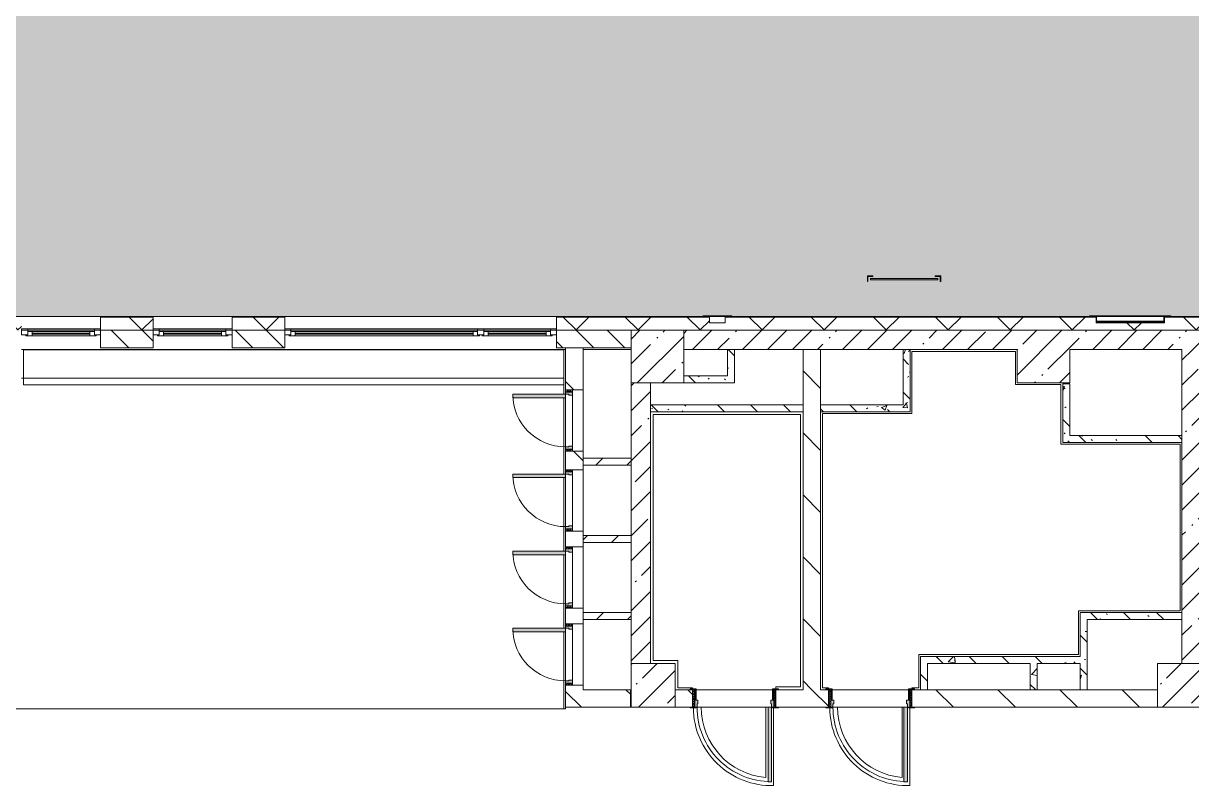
# Model space of a CAD drawing. Header units: millimetres. Extents: x -8624 to 200664, y -8553 to 29000.
# Drawn here: x 6781 to 20100, y 10005 to 18702 of the extents above; entities that cross this region are included whole.
import ezdxf

# ---------------------------------------------------------------- set-up
doc = ezdxf.new("R2010")
doc.units = ezdxf.units.MM
for name, color, linetype, lineweight in [('A-DETL', 7, 'Continuous', 5), ('A-GENM', 7, 'Continuous', 5), ('A-GLAZ', 7, 'Continuous', 5), ('A-WALL', 7, 'Continuous', 5), ('A-WALL-1', 7, 'Continuous', 9), ('I-WALL', 7, 'Continuous', 5), ('S-COLS', 7, 'Continuous', 5)]:
    doc.layers.add(name, color=color, linetype=linetype, lineweight=lineweight)
doc.layers.add('A-DETL-GENF-1', color=7, linetype='Continuous', lineweight=9, true_color=0xc0c0c0, transparency=0.4)
for name, color, linetype, lineweight, true_color in [('A-DOOR-2', 7, 'Continuous', 5, 0xe2e2e2), ('A-DOOR-3', 7, 'Continuous', 5, 0xaaaaaa), ('A-DOOR-FRAM-1', 7, 'Continuous', 5, 0xe2e2e2), ('A-DOOR-FRAM-3', 7, 'Continuous', 5, 0xaaaaaa), ('A-FLOR-2', 7, 'Continuous', 5, 0xaaaaaa), ('A-GENM-1', 7, 'Continuous', 5, 0x737373), ('A-WALL-2', 7, 'Continuous', 5, 0x737373), ('I-WALL-3', 7, 'Continuous', 5, 0x787878)]:
    doc.layers.add(name, color=color, linetype=linetype, lineweight=lineweight, true_color=true_color)
pattern_1 = [(135, (0, 0), (-353.553, -353.553), [])]
pattern_2 = [(135, (1826.41, 164.685), (-14.14214, -14.14214), []), (225, (1826.41, 164.685), (14.14214, -14.14214), [])]
pattern_3 = [(45, (-296.384, 164.685), (-14.1421, 14.1421), []), (135, (-296.384, 164.685), (-14.1421, -14.1421), [])]
pattern_4 = [(45, (0, 0), (-285.123, 285.123), []), (45, (285.12, 0), (-285.123, 285.123), [504.031, -100.806, 16.764, -84.042])]
pattern_5 = [(135, (0, 0), (-377.171, -377.171), [533.4, -88.9, 17.78, -88.9]), (135, (0, 376.94), (-377.171, -377.171), []), (50, (0, 0), (637.645, -55.787), [66.675, -733.425]), (355, (0, 0), (-123.35, 668.7), [53.34, -586.74]), (100.451, (53.14, -4.65), (514.299, 612.908), [56.665, -623.315]), (46.184, (0, 177.8), (948.776, -147.15), [100.012, -1100.137]), (96.636, (79.1, 165.5), (830.91, 865.997), [84.998, -934.973]), (351.184, (0, 177.8), (830.918, 865.99), [80.01, -880.11]), (21, (88.9, 133.35), (530.651, -357.928), [66.675, -733.425]), (326, (88.9, 133.35), (216.308, 644.658), [53.34, -586.74]), (71.451, (133.1, 103.5), (746.96, 286.724), [56.665, -623.315]), (37.5, (0, 0), (10.8105, 295.9426), [16.764, -562.864, 16.764, -578.866, -588.962]), (37.5, (0, 0), (10.8105, 295.9426), [-1175.258, 16.764, -572.198]), (7.5, (0, 0), (233.869, 350.6318), [16.764, -322.834, 16.764, -549.529, -224.472]), (7.5, (0, 0), (233.869, 350.6318), [-905.891, 16.764, -207.708]), (327.5, (-198.25, 0), (474.5678, -20.0513), [16.764, -205.486, 16.764, -676.656, -920.115]), (327.5, (-198.25, 0), (474.5678, -20.0513), [-915.67, 16.764, -903.351]), (317.5, (-287.15, 0), (518.452, 88.9934), [16.764, -272.161, 16.764, -443.738, -653.415]), (317.5, (-287.15, 0), (518.452, 88.9934), [-749.427, 16.764, -636.651])]
pattern_6 = [(45, (0, 0), (-176.7767, 176.7767), [])]

# ---------------------------------------------------------------- blocks, each defined once
blk = doc.blocks.new('BSC_Колонна _Прямоугольная - 600х600-V16-3_1_3_птичка копия 1')
at = {"layer": 'S-COLS'}
h = blk.add_hatch(dxfattribs=at)
h.set_pattern_fill('FP_19', color=256, style=0, pattern_type=2)
h.set_pattern_definition([(45, (-14010, -14900), (-285.123, 285.123), []), (45, (-13724.88, -14900), (-285.123, 285.123), [504.031, -100.806, 16.764, -84.042])])
h.paths.add_polyline_path([(-300, -300), (300, -300), (300, 300), (-300, 300)])
for p, q in [((300, 300), (-300, 300)), ((-300, 300), (-300, -300)), ((300, -300), (300, 300)), ((-300, -300), (300, -300))]:
    blk.add_line(p, q, dxfattribs=at)
blk = doc.blocks.new('110_Дверь_СКБ_1Ст_Внутренняя1 - Д-7_п__950x2100h_Туалет EW30-32897972-3_1_3_птичка копия 1')
at = {"layer": 'A-DOOR-2'}
h = blk.add_hatch(color=256, dxfattribs=at)
h.paths.add_polyline_path([(437, 100), (437, 60), (427, 60), (427, 20), (462, 20), (462, 100)])
h.paths.add_polyline_path([(-413, 100), (-438, 100), (-438, 20), (-403, 20), (-403, 60), (-413, 60)])
at = {"layer": 'A-DOOR-3'}
h = blk.add_hatch(dxfattribs=at)
h.set_pattern_fill('FP_29', color=256, style=0, pattern_type=2)
h.set_pattern_definition(pattern_2)
h.paths.add_polyline_path([(487, 100), (462, 100), (462, -100), (487, -100)])
at = {"layer": 'A-DOOR-FRAM-1'}
for points in [[(-413, 950), (-413, 100), (-373, 100), (-373, 950)], [(-493, 108), (-493, 100), (-423, 100), (-423, 108)], [(-423, 20), (-438, 20), (-438, -100), (-423, -100)], [(517, 108), (447, 108), (447, 100), (517, 100)], [(462, 20), (447, 20), (447, -100), (462, -100)], [(-493, -100), (-493, -108), (-423, -108), (-423, -100)], [(447, -100), (447, -108), (517, -108), (517, -100)]]:
    blk.add_hatch(color=256, dxfattribs=at).paths.add_polyline_path(points)
at = {"layer": 'A-DOOR-FRAM-3'}
h = blk.add_hatch(dxfattribs=at)
h.set_pattern_fill('FP_30', color=256, style=0, pattern_type=2)
h.set_pattern_definition(pattern_3)
h.paths.add_polyline_path([(-438, 100), (-463, 100), (-463, -100), (-438, -100)])
at = {"layer": 'A-DOOR-3'}
for p, q in [((-413, 950), (-413, 100)), ((-373, 950), (-413, 950)), ((-373, 100), (-373, 950)), ((-413, 100), (-373, 100))]:
    blk.add_line(p, q, dxfattribs=at)
blk.add_arc((-413, 100), 850, 360, 90, dxfattribs=at)
at = {"layer": 'A-DOOR-FRAM-3'}
for p, q in [((-423, 108), (-493, 108)), ((-493, 108), (-493, 100)), ((-493, 100), (-423, 100)), ((-438, 100), (-463, 100)), ((-463, 100), (-463, -100)), ((-413, 100), (-438, 100)), ((-438, 100), (-438, 20)), ((-438, -100), (-438, 100)), ((-423, 100), (-438, 100)), ((-438, 100), (-438, 99)), ((-438, 99), (-423, 99)), ((-438, 20), (-403, 20)), ((-423, 20), (-438, 20)), ((-438, 20), (-438, -100)), ((-423, 100), (-423, 108)), ((-423, 99), (-423, 100)), ((-423, -100), (-423, 20)), ((-413, 60), (-413, 100)), ((-403, 60), (-413, 60)), ((-403, 20), (-403, 60)), ((437, 60), (427, 60)), ((427, 60), (427, 20)), ((427, 20), (462, 20)), ((437, 100), (437, 60)), ((462, 100), (437, 100)), ((517, 108), (447, 108)), ((447, 108), (447, 100)), ((462, 100), (447, 100)), ((447, 100), (447, 99)), ((447, 100), (517, 100)), ((447, 99), (462, 99)), ((462, 20), (447, 20)), ((447, 20), (447, -100)), ((462, 20), (462, 100)), ((487, 100), (462, 100)), ((462, 100), (462, -100)), ((462, 99), (462, 100)), ((462, -100), (462, 20)), ((487, -100), (487, 100)), ((517, 100), (517, 108)), ((-423, -100), (-493, -100)), ((-493, -100), (-493, -108)), ((-493, -108), (-423, -108)), ((-463, -100), (-438, -100)), ((-438, -100), (-423, -100)), ((-423, -108), (-423, -100)), ((447, -100), (462, -100)), ((517, -100), (447, -100)), ((447, -100), (447, -108)), ((447, -108), (517, -108)), ((462, -100), (487, -100)), ((517, -108), (517, -100))]:
    blk.add_line(p, q, dxfattribs=at)
blk = doc.blocks.new('110_Дверь_СКБ_1Ст_Внутренняя1 - Д-7_п__950x2100h_Туалет-32491181-3_1_3_птичка копия 1')
at = {"layer": 'A-DOOR-2'}
h = blk.add_hatch(color=256, dxfattribs=at)
h.paths.add_polyline_path([(437.5, 100), (437.5, 60), (427.5, 60), (427.5, 20), (462.5, 20), (462.5, 100)])
h.paths.add_polyline_path([(-412.5, 100), (-437.5, 100), (-437.5, 20), (-402.5, 20), (-402.5, 60), (-412.5, 60)])
at = {"layer": 'A-DOOR-3'}
h = blk.add_hatch(dxfattribs=at)
h.set_pattern_fill('FP_29', color=256, style=0, pattern_type=2)
h.set_pattern_definition(pattern_2)
h.paths.add_polyline_path([(487.5, 100), (462.5, 100), (462.5, -100), (487.5, -100)])
at = {"layer": 'A-DOOR-FRAM-1'}
for points in [[(-412.5, 950), (-412.5, 100), (-372.5, 100), (-372.5, 950)], [(-492.5, 108), (-492.5, 100), (-422.5, 100), (-422.5, 108)], [(-422.5, 20), (-437.5, 20), (-437.5, -100), (-422.5, -100)], [(517.5, 108), (447.5, 108), (447.5, 100), (517.5, 100)], [(462.5, 20), (447.5, 20), (447.5, -100), (462.5, -100)], [(-492.5, -100), (-492.5, -108), (-422.5, -108), (-422.5, -100)], [(447.5, -100), (447.5, -108), (517.5, -108), (517.5, -100)]]:
    blk.add_hatch(color=256, dxfattribs=at).paths.add_polyline_path(points)
at = {"layer": 'A-DOOR-FRAM-3'}
h = blk.add_hatch(dxfattribs=at)
h.set_pattern_fill('FP_30', color=256, style=0, pattern_type=2)
h.set_pattern_definition(pattern_3)
h.paths.add_polyline_path([(-437.5, 100), (-462.5, 100), (-462.5, -100), (-437.5, -100)])
at = {"layer": 'A-DOOR-3'}
for p, q in [((-412.5, 950), (-412.5, 100)), ((-372.5, 950), (-412.5, 950)), ((-372.5, 100), (-372.5, 950)), ((-412.5, 100), (-372.5, 100))]:
    blk.add_line(p, q, dxfattribs=at)
blk.add_arc((-412.5, 100), 850, 360, 90, dxfattribs=at)
at = {"layer": 'A-DOOR-FRAM-3'}
for p, q in [((-422.5, 108), (-492.5, 108)), ((-492.5, 108), (-492.5, 100)), ((-492.5, 100), (-422.5, 100)), ((-437.5, 100), (-462.5, 100)), ((-462.5, 100), (-462.5, -100)), ((-412.5, 100), (-437.5, 100)), ((-437.5, 100), (-437.5, 20)), ((-437.5, -100), (-437.5, 100)), ((-422.5, 100), (-437.5, 100)), ((-437.5, 100), (-437.5, 99)), ((-437.5, 99), (-422.5, 99)), ((-437.5, 20), (-402.5, 20)), ((-422.5, 20), (-437.5, 20)), ((-437.5, 20), (-437.5, -100)), ((-422.5, 100), (-422.5, 108)), ((-422.5, 99), (-422.5, 100)), ((-422.5, -100), (-422.5, 20)), ((-412.5, 60), (-412.5, 100)), ((-402.5, 60), (-412.5, 60)), ((-402.5, 20), (-402.5, 60)), ((437.5, 60), (427.5, 60)), ((427.5, 60), (427.5, 20)), ((427.5, 20), (462.5, 20)), ((437.5, 100), (437.5, 60)), ((462.5, 100), (437.5, 100)), ((517.5, 108), (447.5, 108)), ((447.5, 108), (447.5, 100)), ((462.5, 100), (447.5, 100)), ((447.5, 100), (447.5, 99)), ((447.5, 100), (517.5, 100)), ((447.5, 99), (462.5, 99)), ((462.5, 20), (447.5, 20)), ((447.5, 20), (447.5, -100)), ((462.5, 20), (462.5, 100)), ((487.5, 100), (462.5, 100)), ((462.5, 100), (462.5, -100)), ((462.5, 99), (462.5, 100)), ((462.5, -100), (462.5, 20)), ((487.5, -100), (487.5, 100)), ((517.5, 100), (517.5, 108)), ((-422.5, -100), (-492.5, -100)), ((-492.5, -100), (-492.5, -108)), ((-492.5, -108), (-422.5, -108)), ((-462.5, -100), (-437.5, -100)), ((-437.5, -100), (-422.5, -100)), ((-422.5, -108), (-422.5, -100)), ((447.5, -100), (462.5, -100)), ((517.5, -100), (447.5, -100)), ((447.5, -100), (447.5, -108)), ((447.5, -108), (517.5, -108)), ((462.5, -100), (487.5, -100)), ((517.5, -108), (517.5, -100))]:
    blk.add_line(p, q, dxfattribs=at)
blk = doc.blocks.new('BSC_Колонна _Прямоугольная - 500х500-V50-3_1_3_птичка копия 1')
at = {"layer": 'S-COLS'}
h = blk.add_hatch(dxfattribs=at)
h.set_pattern_fill('FP_62', color=256, style=0, pattern_type=2)
h.set_pattern_definition([(45, (-19960, -11150), (-285.123, 285.123), []), (45, (-19674.88, -11150), (-285.123, 285.123), [504.031, -100.806, 16.764, -84.042])])
h.paths.add_polyline_path([(-250, -250), (250, -250), (250, 250), (-250, 250)])
for p, q in [((250, 250), (-250, 250)), ((-250, 250), (-250, -250)), ((250, -250), (250, 250)), ((-250, -250), (250, -250))]:
    blk.add_line(p, q, dxfattribs=at)
blk = doc.blocks.new('120_Окно_СКБ_2Ст - 120_Окно_СКБ_2Ст 3100х2500 _мал_створка слева_ 2-V62-3_1_3_птичка копия 1')
at = {"layer": 'A-GLAZ'}
for p, q in [((-1550, -127), (-1550, -57)), ((-1550, -57), (-1480, -57)), ((1550, -57), (-1550, -57)), ((-1480, -127), (-1550, -127)), ((-1550, -127), (-1500, -127)), ((-1480, -127), (-1500, -127)), ((-1500, -127), (-1500, -137)), ((-1480, -57), (-1480, -127)), ((650, -87), (-1480, -87)), ((-1480, -87), (-1480, -127)), ((-1430, -137), (-1430, -87)), ((-1430, -107), (600, -107)), ((600, -117), (-1430, -117)), ((600, -137), (600, -87)), ((650, -127), (650, -57)), ((650, -57), (720, -57)), ((650, -127), (650, -87)), ((720, -127), (650, -127)), ((670, -127), (650, -127)), ((670, -127), (700, -127)), ((670, -137), (670, -127)), ((720, -127), (700, -127)), ((700, -127), (700, -137)), ((720, -57), (720, -127)), ((1480, -87), (720, -87)), ((720, -87), (720, -127)), ((770, -137), (770, -87)), ((770, -107), (1430, -107)), ((1430, -117), (770, -117)), ((1430, -137), (1430, -87)), ((1480, -127), (1480, -57)), ((1480, -57), (1550, -57)), ((1480, -127), (1480, -87)), ((1550, -127), (1480, -127)), ((1500, -127), (1480, -127)), ((1500, -127), (1550, -127)), ((1500, -137), (1500, -127)), ((1550, -57), (1550, -127)), ((-1500, -137), (670, -137)), ((670, -137), (-1500, -137)), ((700, -137), (1500, -137)), ((1500, -137), (700, -137))]:
    blk.add_line(p, q, dxfattribs=at)
blk = doc.blocks.new('BSC_Колонна _Прямоугольная - 500х500-V112-3_1_3_птичка копия 1')
at = {"layer": 'S-COLS'}
h = blk.add_hatch(dxfattribs=at)
h.set_pattern_fill('FP_85', color=256, style=0, pattern_type=2)
h.set_pattern_definition([(45, (-13960, -11150), (-285.123, 285.123), []), (45, (-13674.88, -11150), (-285.123, 285.123), [504.031, -100.806, 16.764, -84.042])])
h.paths.add_polyline_path([(-250, -250), (250, -250), (250, 250), (-250, 250)])
for p, q in [((250, 250), (-250, 250)), ((-250, 250), (-250, -250)), ((250, -250), (250, 250)), ((-250, -250), (250, -250))]:
    blk.add_line(p, q, dxfattribs=at)
blk = doc.blocks.new('ОМ_Арматурный стержень_Форма 1 - ОМ_Арматурный стержень_Форма 1-22194821-3_1_3_птичка копия 1')
at = {"layer": 'A-GENM-1'}
for p, q in [((17206, 15793), (16438, 15793)), ((16438, 15784), (16438, 15793)), ((16438, 15775), (16438, 15784)), ((16438, 15775), (17206, 15775)), ((17206, 15793), (17206, 15784)), ((17206, 15784), (17206, 15775))]:
    blk.add_line(p, q, dxfattribs=at)
blk = doc.blocks.new('ОМ_Уголок_ГОСТ 8509-93 - ОМ_Уголок_ГОСТ 8509-93-22194824-3_1_3_птичка копия 1')
at = {"layer": 'A-GENM-1'}
for p, q in [((16404, 15821), (16404, 15758)), ((16467, 15821), (16404, 15821)), ((16404, 15758), (16410, 15758)), ((16410, 15758), (16410, 15815)), ((16410, 15815), (16467, 15815)), ((16467, 15815), (16467, 15821))]:
    blk.add_line(p, q, dxfattribs=at)
blk = doc.blocks.new('ОМ_Уголок_ГОСТ 8509-93 - ОМ_Уголок_ГОСТ 8509-93-V116-3_1_3_птичка копия 1')
at = {"layer": 'A-GENM-1'}
for p, q in [((17240, 15821), (17177, 15821)), ((17177, 15821), (17177, 15815)), ((17177, 15815), (17234, 15815)), ((17234, 15815), (17234, 15758)), ((17234, 15758), (17240, 15758)), ((17240, 15758), (17240, 15821))]:
    blk.add_line(p, q, dxfattribs=at)
blk = doc.blocks.new('110_Дверь_СКБ_1Ст - д-18 700x2100h_Технический шкаф ЭОМ и СС-V118-3_1_3_птичка копия 1')
at = {"layer": 'A-DOOR-2'}
h = blk.add_hatch(color=256, dxfattribs=at)
h.paths.add_polyline_path([(-312.5, 64), (-312.5, 20), (-277.5, 20), (-277.5, 60), (-287.5, 64), (-287.5, 100), (-312.5, 100)])
h.paths.add_polyline_path([(302.5, 60), (302.5, 20), (337.5, 20), (337.5, 100), (312.5, 100), (312.5, 60)])
at = {"layer": 'A-DOOR-3'}
h = blk.add_hatch(dxfattribs=at)
h.set_pattern_fill('FP_69', color=256, style=0, pattern_type=2)
h.set_pattern_definition([(135, (1951.41, 164.685), (-14.14214, -14.14214), []), (225, (1951.41, 164.685), (14.14214, -14.14214), [])])
h.paths.add_polyline_path([(337.5, 100), (337.5, 20), (362.5, 20), (362.5, 100)])
at = {"layer": 'A-DOOR-FRAM-1'}
blk.add_hatch(color=256, dxfattribs=at).paths.add_polyline_path([(272.5, 700), (272.5, 100), (312.5, 100), (312.5, 700)])
at = {"layer": 'A-DOOR-FRAM-3'}
h = blk.add_hatch(dxfattribs=at)
h.set_pattern_fill('FP_70', color=256, style=0, pattern_type=2)
h.set_pattern_definition([(45, (-171.384, 164.685), (-14.1421, 14.1421), []), (135, (-171.384, 164.685), (-14.1421, -14.1421), [])])
h.paths.add_polyline_path([(-337.5, 100), (-337.5, 20), (-312.5, 20), (-312.5, 100)])
at = {"layer": 'A-DOOR-3'}
for p, q in [((312.5, 700), (272.5, 700)), ((272.5, 700), (272.5, 100)), ((312.5, 100), (312.5, 700)), ((272.5, 100), (312.5, 100))]:
    blk.add_line(p, q, dxfattribs=at)
blk.add_arc((312.5, 100), 600, 90, 180, dxfattribs=at)
at = {"layer": 'A-DOOR-FRAM-3'}
for p, q in [((-312.5, 100), (-337.5, 100)), ((-337.5, 100), (-337.5, 20)), ((-337.5, 20), (-312.5, 20)), ((-287.5, 100), (-312.5, 100)), ((-312.5, 100), (-312.5, 20)), ((-312.5, 20), (-312.5, 100)), ((-312.5, 20), (-277.5, 20)), ((-287.5, 60), (-287.5, 100)), ((-287.5, 100), (272.5, 100)), ((-277.5, 60), (-287.5, 60)), ((-277.5, 20), (-277.5, 60)), ((302.5, 20), (-277.5, 20)), ((312.5, 60), (302.5, 60)), ((302.5, 60), (302.5, 20)), ((302.5, 20), (337.5, 20)), ((312.5, 100), (312.5, 60)), ((337.5, 100), (312.5, 100)), ((337.5, 20), (337.5, 100)), ((362.5, 100), (337.5, 100)), ((337.5, 100), (337.5, 20)), ((337.5, 20), (362.5, 20)), ((362.5, 20), (362.5, 100))]:
    blk.add_line(p, q, dxfattribs=at)
blk = doc.blocks.new('120_Окно_СКБ_1Ст - 120_Окно_СКБ_1Ст 900х2500_h_-20664874-3_1_3_птичка копия 1')
at = {"layer": 'A-GLAZ'}
for p, q in [((-450, -127), (-450, -57)), ((-450, -57), (-380, -57)), ((450, -57), (-450, -57)), ((-380, -127), (-450, -127)), ((-450, -127), (-400, -127)), ((-380, -127), (-400, -127)), ((-400, -127), (-400, -137)), ((-380, -57), (-380, -127)), ((380, -87), (-380, -87)), ((-380, -87), (-380, -127)), ((-330, -137), (-330, -87)), ((-330, -107), (330, -107)), ((330, -117), (-330, -117)), ((330, -137), (330, -87)), ((380, -127), (380, -57)), ((380, -57), (450, -57)), ((380, -127), (380, -87)), ((450, -127), (380, -127)), ((400, -127), (380, -127)), ((400, -127), (450, -127)), ((400, -137), (400, -127)), ((450, -57), (450, -127)), ((-400, -137), (400, -137)), ((400, -137), (-400, -137))]:
    blk.add_line(p, q, dxfattribs=at)
blk = doc.blocks.new('120_Окно_СКБ_1Ст - 120_Окно_СКБ_1Ст_900х2500_h_-20705657-3_1_3_птичка копия 1')
at = {"layer": 'A-GLAZ'}
for p, q in [((-450, -127), (-450, -57)), ((-450, -57), (-380, -57)), ((450, -57), (-450, -57)), ((-380, -127), (-450, -127)), ((-450, -127), (-400, -127)), ((-380, -127), (-400, -127)), ((-400, -127), (-400, -137)), ((-380, -57), (-380, -127)), ((380, -87), (-380, -87)), ((-380, -87), (-380, -127)), ((-330, -137), (-330, -87)), ((-330, -107), (330, -107)), ((330, -117), (-330, -117)), ((330, -137), (330, -87)), ((380, -127), (380, -57)), ((380, -57), (450, -57)), ((380, -127), (380, -87)), ((450, -127), (380, -127)), ((400, -127), (380, -127)), ((400, -127), (450, -127)), ((400, -137), (400, -127)), ((450, -57), (450, -127)), ((-400, -137), (400, -137)), ((400, -137), (-400, -137))]:
    blk.add_line(p, q, dxfattribs=at)
blk = doc.blocks.new('Полоса с поворотом - Полоса с поворотом-23831104-3_1_3_птичка копия 1')
at = {"layer": 'A-GENM'}
for p, q in [((19783, 15306), (19017, 15306)), ((19017, 15298), (19783, 15298))]:
    blk.add_line(p, q, dxfattribs=at)
at = {"layer": 'A-GENM-1'}
blk.add_line((19017, 15363), (19783, 15363), dxfattribs=at)
blk = doc.blocks.new('Уголок вложенный - Уголок вложенный-23831105-3_1_3_птичка копия 1')
at = {"layer": 'A-GENM'}
for p, q in [((29237, 15288), (29237, 15349)), ((29244, 15358), (29244, 15285)), ((29244, 15285), (29240, 15285))]:
    blk.add_line(p, q, dxfattribs=at)
at = {"layer": 'A-GENM', "flags": 128}
for points in [[(29237, 15349), (29237, 15351), (29236, 15353), (29235, 15355), (29234, 15356), (29232, 15357), (29230, 15358), (29228, 15358)], [(29240, 15285), (29239, 15285), (29239, 15285), (29238, 15286), (29238, 15286), (29237, 15287), (29237, 15287), (29237, 15288)]]:
    blk.add_lwpolyline(points, dxfattribs=at)
at = {"layer": 'A-GENM-1'}
for p, q in [((29164, 15365), (29244, 15365)), ((29164, 15361), (29164, 15365)), ((29228, 15358), (29167, 15358)), ((29244, 15365), (29244, 15358))]:
    blk.add_line(p, q, dxfattribs=at)
at = {"layer": 'A-GENM-1', "flags": 128}
blk.add_lwpolyline([(29167, 15358), (29166, 15358), (29166, 15358), (29165, 15359), (29165, 15359), (29164, 15360), (29164, 15360), (29164, 15361)], dxfattribs=at)
blk = doc.blocks.new('Уголок вложенный - Уголок вложенный-V126-3_1_3_птичка копия 1')
at = {"layer": 'A-GENM'}
for p, q in [((30010, 15285), (30010, 15358)), ((30017, 15349), (30017, 15288)), ((30014, 15285), (30010, 15285))]:
    blk.add_line(p, q, dxfattribs=at)
at = {"layer": 'A-GENM', "flags": 128}
for points in [[(30026, 15358), (30024, 15358), (30022, 15357), (30020, 15356), (30019, 15355), (30018, 15353), (30017, 15351), (30017, 15349)], [(30017, 15288), (30017, 15287), (30017, 15287), (30016, 15286), (30016, 15286), (30015, 15285), (30015, 15285), (30014, 15285)]]:
    blk.add_lwpolyline(points, dxfattribs=at)
at = {"layer": 'A-GENM-1'}
for p, q in [((30010, 15365), (30090, 15365)), ((30010, 15358), (30010, 15365)), ((30087, 15358), (30026, 15358)), ((30090, 15365), (30090, 15361))]:
    blk.add_line(p, q, dxfattribs=at)
at = {"layer": 'A-GENM-1', "flags": 128}
blk.add_lwpolyline([(30090, 15361), (30090, 15360), (30090, 15360), (30089, 15359), (30089, 15359), (30088, 15358), (30088, 15358), (30087, 15358)], dxfattribs=at)
blk = doc.blocks.new('Уголок вложенный - Уголок вложенный-V127-3_1_3_птичка копия 1')
at = {"layer": 'A-GENM'}
blk.add_line((30010, 15285), (29244, 15285), dxfattribs=at)
at = {"layer": 'A-GENM', "flags": 128}
for points in [[(29237, 15349), (29237, 15351), (29236, 15353), (29235, 15355), (29234, 15356), (29232, 15357), (29230, 15358), (29228, 15358)], [(30026, 15358), (30024, 15358), (30022, 15357), (30020, 15356), (30019, 15355), (30018, 15353), (30017, 15351), (30017, 15349)]]:
    blk.add_lwpolyline(points, dxfattribs=at)
at = {"layer": 'A-GENM-1'}
blk.add_line((29244, 15365), (30010, 15365), dxfattribs=at)
blk = doc.blocks.new('Уголок вложенный - Уголок вложенный-23964580-3_1_3_птичка копия 1')
at = {"layer": 'A-GENM'}
for p, q in [((14603, 15288), (14603, 15349)), ((14610, 15285), (14606, 15285))]:
    blk.add_line(p, q, dxfattribs=at)
at = {"layer": 'A-GENM', "flags": 128}
for points in [[(14603, 15349), (14603, 15351), (14602, 15353), (14601, 15355), (14600, 15356), (14598, 15357), (14596, 15358), (14594, 15358)], [(14606, 15285), (14605, 15285), (14605, 15285), (14604, 15286), (14604, 15286), (14603, 15287), (14603, 15287), (14603, 15288)]]:
    blk.add_lwpolyline(points, dxfattribs=at)
at = {"layer": 'A-GENM-1'}
for p, q in [((14530, 15361), (14530, 15365)), ((14594, 15358), (14533, 15358))]:
    blk.add_line(p, q, dxfattribs=at)
at = {"layer": 'A-GENM-1', "flags": 128}
blk.add_lwpolyline([(14533, 15358), (14532, 15358), (14532, 15358), (14531, 15359), (14531, 15359), (14530, 15360), (14530, 15360), (14530, 15361)], dxfattribs=at)
blk = doc.blocks.new('Уголок вложенный - Уголок вложенный-V136-3_1_3_птичка копия 1')
at = {"layer": 'A-GENM'}
for p, q in [((14783, 15349), (14783, 15288)), ((14780, 15285), (14776, 15285))]:
    blk.add_line(p, q, dxfattribs=at)
at = {"layer": 'A-GENM', "flags": 128}
for points in [[(14792, 15358), (14790, 15358), (14788, 15357), (14786, 15356), (14785, 15355), (14784, 15353), (14783, 15351), (14783, 15349)], [(14783, 15288), (14783, 15287), (14783, 15287), (14782, 15286), (14782, 15286), (14781, 15285), (14781, 15285), (14780, 15285)]]:
    blk.add_lwpolyline(points, dxfattribs=at)
at = {"layer": 'A-GENM-1'}
for p, q in [((14853, 15358), (14792, 15358)), ((14856, 15365), (14856, 15361))]:
    blk.add_line(p, q, dxfattribs=at)
at = {"layer": 'A-GENM-1', "flags": 128}
blk.add_lwpolyline([(14856, 15361), (14856, 15360), (14856, 15360), (14855, 15359), (14855, 15359), (14854, 15358), (14854, 15358), (14853, 15358)], dxfattribs=at)
blk = doc.blocks.new('Уголок вложенный - Уголок вложенный-V137-3_1_3_птичка копия 1')
at = {"layer": 'A-GENM'}
blk.add_line((14776, 15285), (14610, 15285), dxfattribs=at)
at = {"layer": 'A-GENM', "flags": 128}
for points in [[(14598, 15357), (14596, 15358), (14594, 15358)], [(14792, 15358), (14790, 15358), (14788, 15357)]]:
    blk.add_lwpolyline(points, dxfattribs=at)
blk = doc.blocks.new('Уголок вложенный - Уголок вложенный-V138-3_1_3_птичка копия 1')
at = {"layer": 'A-GENM'}
for p, q in [((14603, 15349), (14603, 15288)), ((14783, 15288), (14783, 15349)), ((14606, 15285), (14780, 15285))]:
    blk.add_line(p, q, dxfattribs=at)
at = {"layer": 'A-GENM', "flags": 128}
for points in [[(14594, 15358), (14596, 15358), (14598, 15357), (14600, 15356), (14601, 15355), (14602, 15353), (14603, 15351), (14603, 15349)], [(14783, 15349), (14783, 15351), (14784, 15353), (14785, 15355), (14786, 15356), (14788, 15357), (14790, 15358), (14792, 15358)], [(14603, 15288), (14603, 15287), (14603, 15287), (14604, 15286), (14604, 15286), (14605, 15285), (14605, 15285), (14606, 15285)], [(14780, 15285), (14781, 15285), (14781, 15285), (14782, 15286), (14782, 15286), (14783, 15287), (14783, 15287), (14783, 15288)]]:
    blk.add_lwpolyline(points, dxfattribs=at)
at = {"layer": 'A-GENM-1'}
for p, q in [((14530, 15365), (14856, 15365)), ((14530, 15365), (14530, 15361)), ((14533, 15358), (14853, 15358)), ((14856, 15361), (14856, 15365))]:
    blk.add_line(p, q, dxfattribs=at)
at = {"layer": 'A-GENM-1', "flags": 128}
for points in [[(14530, 15361), (14530, 15360), (14530, 15360), (14531, 15359), (14531, 15359), (14532, 15358), (14532, 15358), (14533, 15358)], [(14853, 15358), (14854, 15358), (14854, 15358), (14855, 15359), (14855, 15359), (14856, 15360), (14856, 15360), (14856, 15361)]]:
    blk.add_lwpolyline(points, dxfattribs=at)
blk = doc.blocks.new('Зашивка приборов отопления34 - Зашивка приборов отопления-33324488-3_1_3_птичка копия 1')
at = {"layer": 'A-WALL'}
for p, q in [((34188, 26888), (34188, 26567)), ((40348, 26888), (34188, 26888)), ((40348, 26567), (40348, 26888)), ((34188, 26567), (40348, 26567)), ((40348, 26567), (34188, 26567)), ((34188, 26567), (34188, 26492)), ((40348, 26492), (40348, 26567)), ((34188, 26492), (40348, 26492))]:
    blk.add_line(p, q, dxfattribs=at)

msp = doc.modelspace()

# ---------------------------------------------------------------- hatches: boundary and pattern name
at = {"layer": 'A-DETL-GENF-1'}
msp.add_hatch(color=256, dxfattribs=at).paths.add_polyline_path([(-684.3, 14774.9), (-268, 14774.9), (-268, 15358), (38760, 15358), (38760, 23888.3), (33928.1, 23888.3), (33928.1, 27398.1), (-2409.1, 27398.1), (-2409.1, 14774.9), (-1125.6, 14774.9)])
at = {"layer": 'A-WALL'}
h = msp.add_hatch(dxfattribs=at)
h.set_pattern_fill('FP_27', color=256, style=0, pattern_type=2)
h.set_pattern_definition([(45, (0, 0), (-353.5534, 353.5534), []), (135, (0, 0), (-353.5534, -353.5534), [])])
h.paths.add_polyline_path([(42160, 15200), (42160, 15350), (37810, 15350), (37810, 15200), (41243.1, 15200)])
h.paths.add_polyline_path([(28885.5, 15200), (32110, 15200), (32110, 15350), (30017, 15349), (30017, 15288), (30010, 15285), (29237, 15288), (29237, 15350), (25610.3, 15349), (25610.3, 15288), (25603.3, 15285), (24430.3, 15288), (24430.3, 15350), (19790, 15349), (19790, 15288), (19783, 15285), (19010, 15288), (19010, 15350), (14783, 15349), (14783, 15288), (14762.6, 15285), (14603, 15288), (14602.8, 15350), (12860, 15350), (12860, 15200), (26410, 15200)])
h.paths.add_polyline_path([(33610, 15200), (33760, 15200), (33760, 15350), (33610, 15350), (33610, 15229.5)])
h.paths.add_polyline_path([(34660, 15200), (35410, 15200), (35410, 15350), (34660, 15350)])
h.paths.add_polyline_path([(9760, 15200), (9760, 15350), (9160, 15350), (9160, 15200), (9466.6, 15200)])
h.paths.add_polyline_path([(6760, 15200), (6760, 15350), (40, 15350), (40, 15293), (-110, 15293), (-110, 15200), (6160, 15200)])
h.paths.add_polyline_path([(7660, 15200), (8260, 15200), (8260, 15350), (7660, 15350), (7660, 15229.5)])
h.paths.add_polyline_path([(33010, 15200), (33240, 15200), (33235, 15350), (33010, 15350), (33010, 15229.5)])
h = msp.add_hatch(dxfattribs=at)
h.set_pattern_fill('FP_25', color=256, style=0, pattern_type=2)
h.set_pattern_definition([(135, (0, 0), (-176.7767, -176.7767), [])])
h.paths.add_polyline_path([(12997.3, 15000), (13710, 15000), (13710, 15200), (12860, 15200), (12860, 15000), (12961.3, 15000)])
h.paths.add_polyline_path([(4660, 15000), (6160, 15000), (6160, 15200), (4660, 15200)])
h.paths.add_polyline_path([(9466.6, 15000), (9760, 15000), (9760, 15200), (9160, 15200), (9160, 15000)])
h.paths.add_polyline_path([(7660, 15000), (8260, 15000), (8260, 15200), (7660, 15200)])
at = {"layer": 'I-WALL'}
h = msp.add_hatch(dxfattribs=at)
h.set_pattern_fill('FP_23', color=256, style=0, pattern_type=2)
h.set_pattern_definition(pattern_4)
h.paths.add_polyline_path([(32110, 14980), (32110, 15200), (30610, 15200), (30610, 14980), (31761.2, 14980)])
h.paths.add_polyline_path([(14310, 14980), (18110.3, 14980), (18110.3, 15200), (14310, 15200)])
h.paths.add_polyline_path([(30010, 14980), (30010, 15200), (26410, 15200), (26410, 14980), (28885.5, 14980)])
h.paths.add_polyline_path([(25810, 14980), (25810, 15200), (22510, 15200), (22510, 14980), (25354.8, 14980)])
h.paths.add_polyline_path([(18710.3, 14980), (21910, 14980), (21910, 15200), (18710.3, 15200)])
h = msp.add_hatch(dxfattribs=at)
h.set_pattern_fill('FP_26', color=256, style=0, pattern_type=2)
h.set_pattern_definition(pattern_1)
h.paths.add_polyline_path([(13161.3, 11100), (13161.3, 11150), (12961.3, 11150), (12961.3, 11100), (12997.3, 11100)])
h.paths.add_polyline_path([(13161.3, 11850), (13161.3, 12030), (12961.3, 12030), (12961.3, 11850), (13041.3, 11850)])
h.paths.add_polyline_path([(13161.3, 12730), (13161.3, 12910), (12961.3, 12910), (12961.3, 12730), (13041.3, 12730)])
h.paths.add_polyline_path([(13041.3, 13610), (13161.3, 13610), (13161.3, 13819.9), (12961.3, 13819.9), (12961.3, 13610), (12997.3, 13610)])
h.paths.add_polyline_path([(13161.3, 14519.9), (13161.3, 15000), (12961.3, 15000), (12961.3, 14519.9), (13041.3, 14519.9)])
h = msp.add_hatch(dxfattribs=at)
h.set_pattern_fill('FP_26', color=256, style=0, pattern_type=2)
h.set_pattern_definition(pattern_1)
h.paths.add_polyline_path([(15870, 11100), (15870, 14980), (15670, 14980), (15670, 11100)])
h = msp.add_hatch(dxfattribs=at)
h.set_pattern_fill('FP_23', color=256, style=0, pattern_type=2)
h.set_pattern_definition(pattern_4)
h.paths.add_polyline_path([(20210, 11400), (20210, 14980), (19990, 14980), (19990, 11400), (20058.7, 11400)])
h = msp.add_hatch(dxfattribs=at)
h.set_pattern_fill('FP_23', color=256, style=0, pattern_type=2)
h.set_pattern_definition(pattern_4)
h.paths.add_polyline_path([(13880, 11400), (13931, 11400), (13931, 14600), (13711, 14600), (13711, 11400)])
h = msp.add_hatch(dxfattribs=at)
h.set_pattern_fill('FP_28', color=256, style=0, pattern_type=2)
h.set_pattern_definition(pattern_6)
h.paths.add_polyline_path([(13711, 13660), (13711, 13740), (13161.3, 13740), (13161.3, 13660)])
h = msp.add_hatch(dxfattribs=at)
h.set_pattern_fill('FP_28', color=256, style=0, pattern_type=2)
h.set_pattern_definition(pattern_6)
h.paths.add_polyline_path([(13711, 12780), (13711, 12860), (13161.3, 12860), (13161.3, 12780)])
h = msp.add_hatch(dxfattribs=at)
h.set_pattern_fill('FP_28', color=256, style=0, pattern_type=2)
h.set_pattern_definition(pattern_6)
h.paths.add_polyline_path([(13711, 11900), (13711, 11980), (13161.3, 11980), (13161.3, 11900)])
h = msp.add_hatch(dxfattribs=at)
h.set_pattern_fill('FP_26', color=256, style=0, pattern_type=2)
h.set_pattern_definition(pattern_1)
h.paths.add_polyline_path([(12997.3, 10900), (13701, 10900), (13701, 11100), (12961.3, 11100), (12961.3, 10900)])
h = msp.add_hatch(dxfattribs=at)
h.set_pattern_fill('FP_26', color=256, style=0, pattern_type=2)
h.set_pattern_definition(pattern_1)
h.paths.add_polyline_path([(19710, 10900), (19710, 11100), (16910, 11100), (16910, 10900), (18293.4, 10900)])
h.paths.add_polyline_path([(14210, 10900), (14411, 10900), (14411, 11100), (14210, 11100)])
h.paths.add_polyline_path([(15960, 10900), (15960, 11100), (15361, 11100), (15361, 10900), (15930, 10900)])
at = {"layer": 'I-WALL-3'}
h = msp.add_hatch(dxfattribs=at)
h.set_pattern_fill('FP_33', color=256, style=0, pattern_type=2)
h.set_pattern_definition(pattern_5)
h.paths.add_polyline_path([(14890, 14680), (14890, 14980), (14810, 14980), (14810, 14680)])
h = msp.add_hatch(dxfattribs=at)
h.set_pattern_fill('FP_33', color=256, style=0, pattern_type=2)
h.set_pattern_definition(pattern_5)
h.paths.add_polyline_path([(16890, 14350), (16890, 14980), (16810, 14980), (16810, 14350)])
h = msp.add_hatch(dxfattribs=at)
h.set_pattern_fill('FP_33', color=256, style=0, pattern_type=2)
h.set_pattern_definition(pattern_5)
h.paths.add_polyline_path([(14310, 14600), (14890, 14600), (14890, 14680), (14310, 14680)])
h = msp.add_hatch(dxfattribs=at)
h.set_pattern_fill('FP_33', color=256, style=0, pattern_type=2)
h.set_pattern_definition(pattern_5)
h.paths.add_polyline_path([(18710.3, 13920), (18710.3, 14590), (18630.3, 14590), (18630.3, 13920)])
h = msp.add_hatch(dxfattribs=at)
h.set_pattern_fill('FP_33', color=256, style=0, pattern_type=2)
h.set_pattern_definition(pattern_5)
h.paths.add_polyline_path([(15670, 14270), (15670, 14350), (13931, 14350), (13931, 14270), (14762.6, 14270)])
h = msp.add_hatch(dxfattribs=at)
h.set_pattern_fill('FP_33', color=256, style=0, pattern_type=2)
h.set_pattern_definition(pattern_5)
h.paths.add_polyline_path([(15870, 14270), (16890, 14270), (16890, 14350), (15870, 14350)])
h = msp.add_hatch(dxfattribs=at)
h.set_pattern_fill('FP_33', color=256, style=0, pattern_type=2)
h.set_pattern_definition(pattern_5)
h.paths.add_polyline_path([(19990, 13920), (19990, 14000), (18710.3, 14000), (18710.3, 13920)])
h = msp.add_hatch(dxfattribs=at)
h.set_pattern_fill('FP_33', color=256, style=0, pattern_type=2)
h.set_pattern_definition(pattern_5)
h.paths.add_polyline_path([(18910, 11100), (18910, 11981.9), (18830, 11981.9), (18830, 11100)])
h = msp.add_hatch(dxfattribs=at)
h.set_pattern_fill('FP_33', color=256, style=0, pattern_type=2)
h.set_pattern_definition(pattern_5)
h.paths.add_polyline_path([(19990, 11901.9), (19990, 11981.9), (18910, 11981.9), (18910, 11901.9)])
h = msp.add_hatch(dxfattribs=at)
h.set_pattern_fill('FP_33', color=256, style=0, pattern_type=2)
h.set_pattern_definition(pattern_5)
h.paths.add_polyline_path([(17010, 11100), (17090, 11100), (17090, 11480), (17010, 11480), (17010, 11244)])
h = msp.add_hatch(dxfattribs=at)
h.set_pattern_fill('FP_33', color=256, style=0, pattern_type=2)
h.set_pattern_definition(pattern_5)
h.paths.add_polyline_path([(18830, 11400), (18830, 11480), (17090, 11480), (17090, 11400), (18340, 11400)])
h = msp.add_hatch(dxfattribs=at)
h.set_pattern_fill('FP_33', color=256, style=0, pattern_type=2)
h.set_pattern_definition(pattern_5)
h.paths.add_polyline_path([(18260, 11100), (18340, 11100), (18340, 11400), (18260, 11400)])
at = {"layer": 'S-COLS'}
h = msp.add_hatch(dxfattribs=at)
h.set_pattern_fill('FP_23', color=256, style=0, pattern_type=2)
h.set_pattern_definition(pattern_4)
h.paths.add_polyline_path([(18710.3, 14600), (18710.3, 15200), (18110.3, 15200), (18110.3, 14600), (18293.4, 14600)])

# ---------------------------------------------------------------- linework, layer by layer
at = {"layer": 'A-DETL'}
msp.add_line((-268, 15358), (38760, 15358), dxfattribs=at)
at = {"layer": 'A-FLOR-2'}
for p, q in [((12941.2, 14980), (6760, 14980)), ((12941.2, 14655), (12941.2, 14980)), ((18090.3, 14960), (16910, 14960)), ((16910, 14960), (16910, 14250)), ((18090.3, 14580), (18090.3, 14960)), ((6760, 14655), (12941.2, 14655)), ((12941.3, 14469.9), (12941.3, 14580)), ((18610.3, 14580), (18090.3, 14580)), ((18610.3, 13900), (18610.3, 14580)), ((12941.3, 13560), (12941.3, 14429.9)), ((15639, 14239), (13962, 14239)), ((13962, 14239), (13962, 11431)), ((15639, 11131), (15639, 14239)), ((16910, 14250), (15890, 14250)), ((15890, 14250), (15890, 11120)), ((19970, 13900), (18610.3, 13900)), ((19970, 12000), (19970, 13900)), ((12941.3, 12680), (12941.3, 13520)), ((12941.3, 11800), (12941.3, 12640)), ((18810, 11500), (18810, 12000)), ((18810, 12000), (19970, 12000)), ((12941.3, 10880), (12941.3, 11760)), ((16990, 11120), (16990, 11500)), ((16990, 11500), (18810, 11500)), ((13962, 11431), (14241, 11431)), ((14241, 11431), (14241, 11120)), ((14241, 11120), (14411, 11120)), ((14411, 11120), (14411, 11108)), ((15361, 11108), (15361, 11131)), ((15361, 11131), (15639, 11131)), ((15890, 11120), (15960, 11120)), ((15960, 11120), (15960, 11108)), ((16910, 11108), (16910, 11120)), ((16910, 11120), (16990, 11120)), ((12961.3, 10880), (336, 10880)), ((12961.3, 10900), (12961.3, 10880)), ((13710, 10900), (13701, 10900)), ((14508.9, 10899.9), (14451, 10899.9)), ((14461, 10901.4), (15311, 10901.4)), ((15271, 10899.9), (15243.9, 10899.9)), ((15243.9, 10899.9), (15243.9, 10097.9)), ((15321, 10899.9), (15311, 10899.9)), ((15333.9, 10005.1), (15333.9, 10892)), ((16063.9, 10899.9), (16000, 10899.9)), ((16010, 10900), (16820, 10900)), ((16820, 10899.9), (16798.9, 10899.9)), ((16798.9, 10899.9), (16798.9, 10097.9)), ((16870, 10899.9), (16860, 10899.9)), ((16888.9, 10005.1), (16888.9, 10892))]:
    msp.add_line(p, q, dxfattribs=at)
for centre, radius, start, end in [((15313.9, 10899.9), 895, 180.50534, 271.28046), ((15313.9, 10899.9), 805, 180, 265.01146), ((16868.9, 10899.9), 895, 180.50534, 271.28046), ((16868.9, 10899.9), 805, 180, 265.01146)]:
    msp.add_arc(centre, radius, start, end, dxfattribs=at)
at = {"layer": 'A-WALL'}
for p, q in [((7660, 15358), (7660, 15000)), ((8260, 15000), (8260, 15358)), ((9160, 15358), (9160, 15000)), ((9760, 15000), (9760, 15358)), ((12860, 15358), (12860, 15000)), ((9160, 15200), (8260, 15200)), ((12860, 15200), (9760, 15200)), ((14310, 15200), (21910, 15200)), ((7660, 15000), (8260, 15000)), ((9160, 15000), (9760, 15000)), ((12860, 15000), (12961.3, 15000)), ((13161.3, 15000), (13710, 15000))]:
    msp.add_line(p, q, dxfattribs=at)
at = {"layer": 'A-WALL-1'}
for p, q in [((8260, 15353), (7660, 15353)), ((8260, 15350), (7660, 15350)), ((9760, 15353), (9160, 15353)), ((9760, 15350), (9160, 15350)), ((14602, 15353), (12860, 15353)), ((14602.9, 15350), (12860, 15350)), ((19010.4, 15350), (14783.1, 15350)), ((19011.7, 15353), (14784, 15353)), ((24432, 15353), (19788.2, 15353)), ((24430.7, 15350), (19789.6, 15350)), ((8260, 15200), (7660, 15200)), ((7660, 15200), (8260, 15200)), ((9760, 15200), (9160, 15200)), ((9160, 15200), (9760, 15200)), ((13710, 15200), (12860, 15200)), ((12860, 15200), (13710, 15200)), ((18110.3, 15200), (14310, 15200)), ((21910, 15200), (18710.3, 15200)), ((13161.3, 15000), (12961.3, 15000)), ((14890, 14980), (14810, 14980)), ((15870, 14980), (15670, 14980)), ((16890, 14980), (16810, 14980)), ((13931, 14350), (13931, 14270)), ((15670, 14270), (15670, 14350)), ((15870, 14350), (15870, 14270)), ((19990, 13920), (19990, 14000)), ((13161.3, 13740), (13161.3, 13660)), ((13711, 13660), (13711, 13740)), ((13161.3, 12860), (13161.3, 12780)), ((13711, 12780), (13711, 12860)), ((13161.3, 11980), (13161.3, 11900)), ((13711, 11900), (13711, 11980)), ((19990, 11901.9), (19990, 11981.9)), ((17010, 11100), (17090, 11100)), ((18260, 11100), (18340, 11100)), ((18830, 11100), (18910, 11100))]:
    msp.add_line(p, q, dxfattribs=at)
at = {"layer": 'A-WALL-2'}
for p, q in [((14533, 15358), (40, 15358)), ((14606.9, 15358), (14594, 15358)), ((14792, 15358), (14779.1, 15358)), ((18940, 15358), (14853, 15358)), ((19013.9, 15358), (19001, 15358)), ((19799, 15358), (19786.1, 15358)), ((24360.3, 15358), (19860, 15358))]:
    msp.add_line(p, q, dxfattribs=at)
at = {"layer": 'I-WALL'}
for p, q in [((6760, 15200), (7660, 15200)), ((12961.3, 14980), (12941.2, 14980)), ((12961.3, 15000), (12961.3, 14519.9)), ((13161.3, 15000), (13161.3, 13740)), ((13710, 14980), (13161.3, 14980)), ((14310, 14980), (14810, 14980)), ((14810, 14980), (14810, 14680)), ((14890, 14980), (15670, 14980)), ((14890, 14600), (14890, 14980)), ((15670, 14980), (15670, 14350)), ((15870, 14350), (15870, 14980)), ((15870, 14980), (16810, 14980)), ((16810, 14980), (16810, 14350)), ((16890, 14270), (16890, 14980)), ((16890, 14980), (18110.3, 14980)), ((18710.3, 14980), (19990, 14980)), ((19990, 14980), (19990, 14000)), ((14810, 14680), (14310, 14680)), ((13041.3, 14519.9), (13161.3, 14519.9)), ((13711, 14600), (13711, 13740)), ((13931, 14350), (13931, 14600)), ((14310, 14600), (14890, 14600)), ((18630.3, 14590), (18630.3, 13920)), ((18710.3, 14590), (18630.3, 14590)), ((18710.3, 14000), (18710.3, 14590)), ((15670, 14350), (13931, 14350)), ((13931, 14270), (15670, 14270)), ((13931, 11400), (13931, 14270)), ((15670, 14270), (15670, 11100)), ((16810, 14350), (15870, 14350)), ((15870, 11100), (15870, 14270)), ((15870, 14270), (16890, 14270)), ((19990, 14000), (18710.3, 14000)), ((18630.3, 13920), (19990, 13920)), ((19990, 13920), (19990, 11981.9)), ((12961.3, 13819.9), (12961.3, 13610)), ((13161.3, 13819.9), (13041.3, 13819.9)), ((13711, 13740), (13161.3, 13740)), ((13041.3, 13610), (13161.3, 13610)), ((13161.3, 13660), (13161.3, 12860)), ((13161.3, 13660), (13711, 13660)), ((13711, 13660), (13711, 12860)), ((12961.3, 12910), (12961.3, 12730)), ((13161.3, 12910), (13041.3, 12910)), ((13711, 12860), (13161.3, 12860)), ((13041.3, 12730), (13161.3, 12730)), ((13161.3, 12780), (13161.3, 11980)), ((13161.3, 12780), (13711, 12780)), ((13711, 12780), (13711, 11980)), ((12961.3, 12030), (12961.3, 11850)), ((13161.3, 12030), (13041.3, 12030)), ((13711, 11980), (13161.3, 11980)), ((13161.3, 11900), (13161.3, 11100)), ((13161.3, 11900), (13711, 11900)), ((13711, 11900), (13711, 11400)), ((18830, 11981.9), (18830, 11480)), ((19990, 11981.9), (18830, 11981.9)), ((18910, 11100), (18910, 11901.9)), ((18910, 11901.9), (19990, 11901.9)), ((19990, 11901.9), (19990, 11400)), ((13041.3, 11850), (13161.3, 11850)), ((17010, 11480), (17010, 11100)), ((18830, 11480), (17010, 11480)), ((17090, 11100), (17090, 11400)), ((17090, 11400), (18260, 11400)), ((18260, 11400), (18260, 11100)), ((18340, 11400), (18830, 11400)), ((18340, 11100), (18340, 11400)), ((18830, 11400), (18830, 11100)), ((12961.3, 11150), (12961.3, 10900)), ((13161.3, 11150), (13041.3, 11150)), ((13701, 11100), (13161.3, 11100)), ((13701, 10900), (13701, 11100)), ((14381, 11100), (14210, 11100)), ((14451, 11100), (15321, 11100)), ((15670, 11100), (15391, 11100)), ((15930, 11100), (15870, 11100)), ((16000, 11100), (16870, 11100)), ((17010, 11100), (16940, 11100)), ((18260, 11100), (17090, 11100)), ((18830, 11100), (18340, 11100)), ((19710, 11100), (18910, 11100)), ((12961.3, 10900), (13701, 10900)), ((14210, 10900), (14381, 10900)), ((15271, 10900), (14461, 10900)), ((15391, 10900), (15930, 10900)), ((16820, 10900), (16010, 10900)), ((16940, 10900), (19710, 10900))]:
    msp.add_line(p, q, dxfattribs=at)
at = {"layer": 'S-COLS'}
for p, q in [((18710.3, 15200), (18110.3, 15200)), ((18110.3, 14980), (18110.3, 14600)), ((18710.3, 14600), (18710.3, 14980)), ((18110.3, 14600), (18710.3, 14600))]:
    msp.add_line(p, q, dxfattribs=at)

# ---------------------------------------------------------------- block references
at = {"layer": 'A-DOOR-3'}
for name, p, rotation in [('110_Дверь_СКБ_1Ст - д-18 700x2100h_Технический шкаф ЭОМ и СС-V118-3_1_3_птичка копия 1', (13061.3, 14157.4), 89.99999999999991), ('110_Дверь_СКБ_1Ст - д-18 700x2100h_Технический шкаф ЭОМ и СС-V118-3_1_3_птичка копия 1', (13061.3, 13247.5), 89.99999999999991), ('110_Дверь_СКБ_1Ст - д-18 700x2100h_Технический шкаф ЭОМ и СС-V118-3_1_3_птичка копия 1', (13061.3, 12367.5), 89.99999999999991), ('110_Дверь_СКБ_1Ст - д-18 700x2100h_Технический шкаф ЭОМ и СС-V118-3_1_3_птичка копия 1', (13061.3, 11487.5), 89.99999999999991), ('110_Дверь_СКБ_1Ст_Внутренняя1 - Д-7_п__950x2100h_Туалет-32491181-3_1_3_птичка копия 1', (14898.5, 11000), 180), ('110_Дверь_СКБ_1Ст_Внутренняя1 - Д-7_п__950x2100h_Туалет EW30-32897972-3_1_3_птичка копия 1', (16447.5, 11000), 180)]:
    msp.add_blockref(name, p, dxfattribs=dict(at, rotation=rotation))
at = {"layer": 'A-GENM'}
for name, p in [('Уголок вложенный - Уголок вложенный-23964580-3_1_3_птичка копия 1', (0, 0)), ('Уголок вложенный - Уголок вложенный-V138-3_1_3_птичка копия 1', (0, 0)), ('Уголок вложенный - Уголок вложенный-V137-3_1_3_птичка копия 1', (0, 0)), ('Уголок вложенный - Уголок вложенный-V136-3_1_3_птичка копия 1', (0, 0)), ('Уголок вложенный - Уголок вложенный-23831105-3_1_3_птичка копия 1', (-10227, 0)), ('Уголок вложенный - Уголок вложенный-V127-3_1_3_птичка копия 1', (-10227, 0)), ('Уголок вложенный - Уголок вложенный-V126-3_1_3_птичка копия 1', (-10227, 0))]:
    msp.add_blockref(name, p, dxfattribs=at)
at = {"layer": 'A-GENM-1'}
for name in ['ОМ_Уголок_ГОСТ 8509-93 - ОМ_Уголок_ГОСТ 8509-93-22194824-3_1_3_птичка копия 1', 'ОМ_Арматурный стержень_Форма 1 - ОМ_Арматурный стержень_Форма 1-22194821-3_1_3_птичка копия 1', 'ОМ_Уголок_ГОСТ 8509-93 - ОМ_Уголок_ГОСТ 8509-93-V116-3_1_3_птичка копия 1', 'Полоса с поворотом - Полоса с поворотом-23831104-3_1_3_птичка копия 1']:
    msp.add_blockref(name, (0, 0), dxfattribs=at)
at = {"layer": 'A-GLAZ'}
for name, p in [('120_Окно_СКБ_1Ст - 120_Окно_СКБ_1Ст_900х2500_h_-20705657-3_1_3_птичка копия 1', (7210, 15275)), ('120_Окно_СКБ_1Ст - 120_Окно_СКБ_1Ст 900х2500_h_-20664874-3_1_3_птичка копия 1', (8710, 15275)), ('120_Окно_СКБ_2Ст - 120_Окно_СКБ_2Ст 3100х2500 _мал_створка слева_ 2-V62-3_1_3_птичка копия 1', (11310, 15275))]:
    msp.add_blockref(name, p, dxfattribs=at)
at = {"layer": 'A-WALL'}
msp.add_blockref('Зашивка приборов отопления34 - Зашивка приборов отопления-33324488-3_1_3_птичка копия 1', (-27406.8, -11912.4), dxfattribs=at)
at = {"layer": 'S-COLS'}
for name, p in [('BSC_Колонна _Прямоугольная - 600х600-V16-3_1_3_птичка копия 1', (14010, 14900)), ('BSC_Колонна _Прямоугольная - 500х500-V112-3_1_3_птичка копия 1', (13960, 11150)), ('BSC_Колонна _Прямоугольная - 500х500-V50-3_1_3_птичка копия 1', (19960, 11150))]:
    msp.add_blockref(name, p, dxfattribs=at)

doc.saveas('drawing.dxf')
